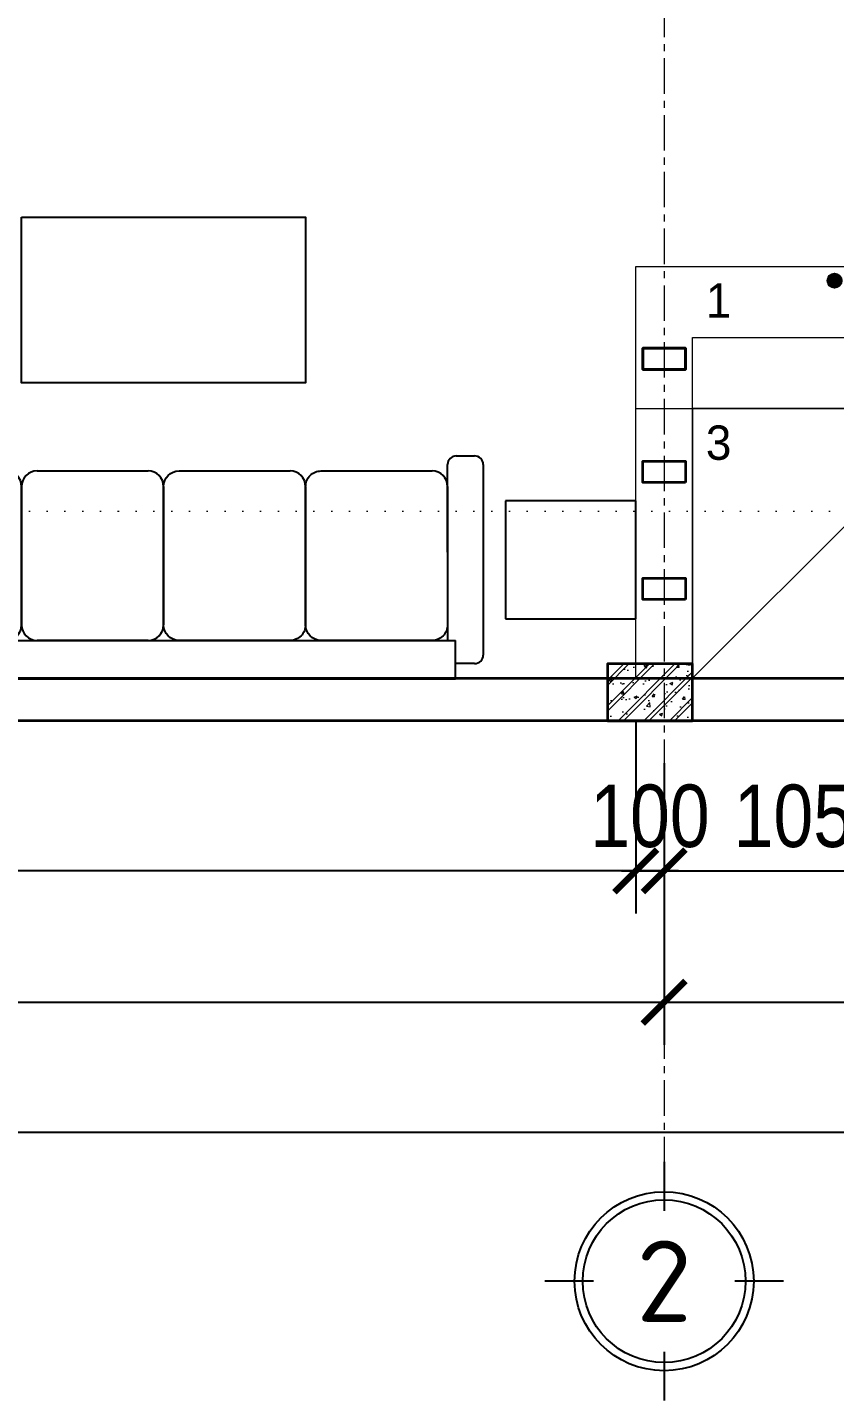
# Model space of a CAD drawing. Header units: inches. Extents: x 236662 to 497023, y -248575 to 81795.
# Drawn here: x 295453 to 298294, y -14188 to -9351 of the extents above; entities that cross this region are included whole.
import ezdxf
from ezdxf.enums import TextEntityAlignment as Align

# ---------------------------------------------------------------- set-up
doc = ezdxf.new("R2010")
doc.units = ezdxf.units.IN
doc.header["$LTSCALE"] = 10
doc.header["$MEASUREMENT"] = 0
for name, pattern in [('CENTER', [2, 1.25, -0.25, 0.25, -0.25]), ('CENTER2', [1.125, 0.75, -0.125, 0.125, -0.125]), ('DOT2', [0.125, 0, -0.125])]:
    doc.linetypes.add(name, pattern=pattern)
for name, color, linetype in [('01. HP_TEXT', 9, 'Continuous'), ('07. HP_KY HIEU', 43, 'Continuous'), ('07. HP_KY HIEU @ 1', 43, 'Continuous'), ('08. HP_DIM', 118, 'Continuous'), ('10. HP_VAT DUNG 1', 144, 'Continuous'), ('TEXT', 2, 'Continuous'), ('truc', 2, 'CENTER2')]:
    doc.layers.add(name, color=color, linetype=linetype)
for name, color, linetype, lineweight in [('02. HP_BE TONG', 1, 'Continuous', 35), ('03. HP_TUONG', 2, 'Continuous', 35), ('05. HP_TRUC', 251, 'CENTER', 5), ('06. HP_THAY 1', 134, 'Continuous', 15), ('06. HP_THAY 2', 147, 'Continuous', 13), ('09_HP_HATCH', 8, 'Continuous', 5), ('GHICHU', 7, 'Continuous', 9)]:
    doc.layers.add(name, color=color, linetype=linetype, lineweight=lineweight)
doc.styles.add('AVO', font='VAVOB.TTF')
doc.styles.add('ISOCP50', font='isocpeur.ttf')
doc.styles.add('text2', font='VHELVCN.TTF')
doc.dimstyles.new('AL-100', dxfattribs={"dimtxt": 220, "dimasz": 150, "dimexe": 150, "dimexo": 150, "dimgap": 80, "dimtad": 1, "dimdec": 0, "dimzin": 9, "dimtxsty": 'text2', "dimblk": 'ARCHTICK', "dimcen": 1, "dimdle": 150, "dimclrd": 256, "dimclre": 256, "dimclrt": 7, "dimadec": 0, "dimazin": 0, "dimtfac": 1, "dimtdec": 0, "dimtix": 1, "dimtmove": 2, "dimatfit": 3, "dimldrblk": 'ARCHTICK', "dimfxl": 1, "dimtolj": 1, "dimtzin": 0, "dimlwd": -1, "dimlwe": -1, "dimarcsym": 0})

# ---------------------------------------------------------------- blocks, each defined once
blk = doc.blocks.new('_ArchTick')
at = {"color": 0, "linetype": 'ByBlock', "const_width": 0.15}
blk.add_lwpolyline([(-0.5, -0.5), (0.5, 0.5)], dxfattribs=at)
blk = doc.blocks.new('*D106')
at = {"layer": '08. HP_DIM', "transparency": 16777216}
for p, q in [((297694.5032326232, -11942.82026636711), (297694.5032326232, -12934.96790117335)), ((301794.5032326232, -11942.82026636711), (301794.5032326232, -12934.96790117335)), ((297544.5032326232, -12784.96790117335), (301944.5032326232, -12784.96790117335))]:
    blk.add_line(p, q, dxfattribs=at)
at = {"layer": 'Defpoints', "color": 0, "transparency": 16777216}
for p in [(297694.5032326232, -11792.82026636711), (301794.5032326232, -11792.82026636711), (301794.5032326232, -12784.96790117335)]:
    blk.add_point(p, dxfattribs=at)
at = {"layer": '08. HP_DIM', "transparency": 16777216, "xscale": 150, "yscale": 150, "zscale": 150, "rotation": 180}
blk.add_blockref('_ArchTick', (297694.5032326232, -12784.96790117335), dxfattribs=at)
at = {"layer": '08. HP_DIM', "transparency": 16777216, "xscale": 150, "yscale": 150, "zscale": 150}
blk.add_blockref('_ArchTick', (301794.5032326232, -12784.96790117335), dxfattribs=at)
at = {"layer": '08. HP_DIM', "color": 7, "transparency": 16777216, "insert": (299744.5032326232, -12592.62123450668), "char_height": 220, "attachment_point": 5, "style": 'text2'}
blk.add_mtext('\\A1;4100', dxfattribs=at)
blk = doc.blocks.new('*D108')
at = {"layer": '08. HP_DIM', "transparency": 16777216}
for p, q in [((292244.5032326232, -11942.82026636711), (292244.5032326232, -13391.91768094918)), ((307244.5032326232, -11942.82026636711), (307244.5032326232, -13391.91768094918)), ((292094.5032326232, -13241.91768094918), (307394.5032326232, -13241.91768094918))]:
    blk.add_line(p, q, dxfattribs=at)
at = {"layer": 'Defpoints', "color": 0, "transparency": 16777216}
for p in [(292244.5032326232, -11792.82026636711), (307244.5032326232, -11792.82026636711), (307244.5032326232, -13241.91768094918)]:
    blk.add_point(p, dxfattribs=at)
at = {"layer": '08. HP_DIM', "transparency": 16777216, "xscale": 150, "yscale": 150, "zscale": 150, "rotation": 180}
blk.add_blockref('_ArchTick', (292244.5032326232, -13241.91768094918), dxfattribs=at)
at = {"layer": '08. HP_DIM', "transparency": 16777216, "xscale": 150, "yscale": 150, "zscale": 150}
blk.add_blockref('_ArchTick', (307244.5032326232, -13241.91768094918), dxfattribs=at)
at = {"layer": '08. HP_DIM', "color": 7, "transparency": 16777216, "insert": (299244.5032326232, -13049.57101428251), "char_height": 220, "attachment_point": 5, "style": 'text2'}
blk.add_mtext('\\A1;15000', dxfattribs=at)
blk = doc.blocks.new('*D113')
at = {"layer": '08. HP_DIM', "transparency": 16777216}
for p, q in [((298744.5032326231, -11742.82026636711), (298744.5032326231, -12471.87763562228)), ((297694.5032326232, -11942.82026636711), (297694.5032326232, -12471.87763562228)), ((297544.5032326232, -12321.87763562228), (298894.5032326231, -12321.87763562228))]:
    blk.add_line(p, q, dxfattribs=at)
at = {"layer": 'Defpoints', "color": 0, "transparency": 16777216}
for p in [(298744.5032326231, -11592.82026636711), (297694.5032326232, -11792.82026636711), (298744.5032326231, -12321.87763562228)]:
    blk.add_point(p, dxfattribs=at)
at = {"layer": '08. HP_DIM', "transparency": 16777216, "xscale": 150, "yscale": 150, "zscale": 150, "rotation": 180}
blk.add_blockref('_ArchTick', (297694.5032326232, -12321.87763562228), dxfattribs=at)
at = {"layer": '08. HP_DIM', "transparency": 16777216, "xscale": 150, "yscale": 150, "zscale": 150}
blk.add_blockref('_ArchTick', (298744.5032326231, -12321.87763562228), dxfattribs=at)
at = {"layer": '08. HP_DIM', "color": 7, "transparency": 16777216, "insert": (298219.5032326232, -12129.53096895561), "char_height": 220, "attachment_point": 5, "style": 'text2'}
blk.add_mtext('\\A1;1050', dxfattribs=at)
blk = doc.blocks.new('grid test1')
at = {"ltscale": 20}
for p, q in [((-7.275957614183426e-12, 440.0000000133296), (-7.275957614183426e-12, 260)), ((-260.0000000000073, 0), (-440.0000000133296, 0)), ((440.0000000133223, 0), (259.9999999999927, 0)), ((-7.275957614183426e-12, -260), (-7.275957614183426e-12, -440.0000000133223))]:
    blk.add_line(p, q, dxfattribs=at)
at = {"color": 251, "ltscale": 20, "true_color": 0x636466}
for radius in [330, 300]:
    blk.add_circle((-7.275957614183426e-12, 0), radius, dxfattribs=at)
at = {"layer": '01. HP_TEXT', "color": 2, "ltscale": 20, "true_color": 0xf1eb1f, "style": 'ISOCP50'}
blk.add_attdef('GRID', text='', height=300, dxfattribs=at).set_placement((-36.88435230051255, 0.310871269350173), align=Align.MIDDLE_CENTER)
blk = doc.blocks.new('zcsadsdasd3')
at = {"layer": '05. HP_TRUC', "ltscale": 10}
for p, q in [((-9550, 4933.409762228832), (-9550, -1554.212249578624)), ((-15929.59508882673, -7.275957614183426e-12), (1239.071195264813, 0))]:
    blk.add_line(p, q, dxfattribs=at)
at = {"layer": '07. HP_KY HIEU @ 1', "ltscale": 20}
ref = blk.add_blockref('grid test1', (-9550, -1974.632249660201), dxfattribs=dict(at, xscale=0.9555000001564621, yscale=0.9555000001564621, zscale=0.9555000001564621))
ref.add_attrib('GRID', '2', dxfattribs={"layer": 'TEXT', "ltscale": 20, "height": 286.65, "style": 'ISOCP50'}).set_placement((-9550, -1974.632249660201), align=Align.MIDDLE_CENTER)
blk = doc.blocks.new('*D285')
at = {"layer": '08. HP_DIM', "transparency": 16777216}
for p, q in [((297594.5033622506, -11792.82026636711), (297594.5033622506, -12471.87763562228)), ((297694.5032326232, -11942.82026636711), (297694.5032326232, -12471.87763562228)), ((297594.5033622506, -12321.87763562228), (297444.5033622506, -12321.87763562228)), ((297694.5032326232, -12321.87763562228), (297594.5033622506, -12321.87763562228)), ((297694.5032326232, -12321.87763562228), (297844.5032326232, -12321.87763562228))]:
    blk.add_line(p, q, dxfattribs=at)
at = {"layer": 'Defpoints', "color": 0, "transparency": 16777216}
for p in [(297594.5033622506, -11642.82026636711, 6.307693845551875), (297694.5032326232, -11792.82026636711, 6.307693845551875), (297594.5033622506, -12321.87763562228)]:
    blk.add_point(p, dxfattribs=at)
at = {"layer": '08. HP_DIM', "transparency": 16777216, "xscale": 150, "yscale": 150, "zscale": 150}
blk.add_blockref('_ArchTick', (297594.5033622506, -12321.87763562228), dxfattribs=at)
at = {"layer": '08. HP_DIM', "transparency": 16777216, "xscale": 150, "yscale": 150, "zscale": 150, "rotation": 180}
blk.add_blockref('_ArchTick', (297694.5032326232, -12321.87763562228), dxfattribs=at)
at = {"layer": '08. HP_DIM', "color": 7, "transparency": 16777216, "insert": (297644.5032974369, -12129.53096895561), "char_height": 220, "attachment_point": 5, "style": 'text2'}
blk.add_mtext('\\A1;100', dxfattribs=at)
blk = doc.blocks.new('*D286')
at = {"layer": '08. HP_DIM', "transparency": 16777216}
for p, q in [((292544.5032326232, -11742.82026636711), (292544.5032326232, -12471.87763562228)), ((297594.5033622506, -11792.82026636711), (297594.5033622506, -12471.87763562228)), ((297744.5033622506, -12321.87763562228), (292394.5032326232, -12321.87763562228))]:
    blk.add_line(p, q, dxfattribs=at)
at = {"layer": 'Defpoints', "color": 0, "transparency": 16777216}
for p in [(292544.5032326232, -11592.82026636711, 6.307693845551875), (297594.5033622506, -11642.82026636711, 6.307693845551875), (292544.5032326232, -12321.87763562228)]:
    blk.add_point(p, dxfattribs=at)
at = {"layer": '08. HP_DIM', "transparency": 16777216, "xscale": 150, "yscale": 150, "zscale": 150, "rotation": 180}
blk.add_blockref('_ArchTick', (292544.5032326232, -12321.87763562228), dxfattribs=at)
at = {"layer": '08. HP_DIM', "transparency": 16777216, "xscale": 150, "yscale": 150, "zscale": 150}
blk.add_blockref('_ArchTick', (297594.5033622506, -12321.87763562228), dxfattribs=at)
at = {"layer": '08. HP_DIM', "color": 7, "transparency": 16777216, "insert": (295069.5032974369, -12129.53096895561), "char_height": 220, "attachment_point": 5, "style": 'text2'}
blk.add_mtext('\\A1;5050', dxfattribs=at)
blk = doc.blocks.new('ádasdzz')
at = {"layer": 'truc', "color": 2, "linetype": 'DOT2', "lineweight": 5, "ltscale": 50}
blk.add_lwpolyline([(450.4282605358167, -644.39876432452), (6833.817897205648, -644.39876432452), (6833.817897205648, -2300.176163937809), (21309.64613677532, -2300.176163937809)], dxfattribs=at)
blk = doc.blocks.new('*D1343')
at = {"layer": '08. HP_DIM', "transparency": 16777216}
for p, q in [((-15000, -3755.884274051088), (-15000, -4742.147634806228)), ((-9550, -3755.884274051088), (-9550, -4742.147634806228)), ((-15150, -4592.147634806228), (-9400, -4592.147634806228))]:
    blk.add_line(p, q, dxfattribs=at)
at = {"layer": 'Defpoints', "color": 0, "transparency": 16777216}
for p in [(-15000, -3605.884274051088), (-9550, -3605.884274051088), (-9550, -4592.147634806228)]:
    blk.add_point(p, dxfattribs=at)
at = {"layer": '08. HP_DIM', "transparency": 16777216, "xscale": 150, "yscale": 150, "zscale": 150, "rotation": 180}
blk.add_blockref('_ArchTick', (-15000, -4592.147634806228), dxfattribs=at)
at = {"layer": '08. HP_DIM', "transparency": 16777216, "xscale": 150, "yscale": 150, "zscale": 150}
blk.add_blockref('_ArchTick', (-9550, -4592.147634806228), dxfattribs=at)
at = {"layer": '08. HP_DIM', "color": 7, "transparency": 16777216, "insert": (-12275, -4402.147634806228), "char_height": 220, "attachment_point": 5, "style": 'text2'}
blk.add_mtext('\\A1;5450', dxfattribs=at)
blk = doc.blocks.new('*D1344')
at = {"layer": '08. HP_DIM', "transparency": 16777216}
for p, q in [((-9550, -3750), (-9550, -4742.147634806228)), ((-5450, -3750), (-5450, -4742.147634806228)), ((-9700, -4592.147634806228), (-5300, -4592.147634806228))]:
    blk.add_line(p, q, dxfattribs=at)
at = {"layer": 'Defpoints', "color": 0, "transparency": 16777216}
for p in [(-9550, -3600), (-5450, -3600), (-5450, -4592.147634806228)]:
    blk.add_point(p, dxfattribs=at)
at = {"layer": '08. HP_DIM', "transparency": 16777216, "xscale": 150, "yscale": 150, "zscale": 150, "rotation": 180}
blk.add_blockref('_ArchTick', (-9550, -4592.147634806228), dxfattribs=at)
at = {"layer": '08. HP_DIM', "transparency": 16777216, "xscale": 150, "yscale": 150, "zscale": 150}
blk.add_blockref('_ArchTick', (-5450, -4592.147634806228), dxfattribs=at)
at = {"layer": '08. HP_DIM', "color": 7, "transparency": 16777216, "insert": (-7500, -4402.147634806228), "char_height": 220, "attachment_point": 5, "style": 'text2'}
blk.add_mtext('\\A1;4100', dxfattribs=at)
blk = doc.blocks.new('*D1346')
at = {"layer": '08. HP_DIM', "transparency": 16777216}
for p, q in [((-15000, -3750), (-15000, -5199.097414582066)), ((-9.184850993605149e-15, -3750), (-9.791647651463673e-14, -5199.097414582066)), ((-15150, -5049.097414582066), (149.9999999999999, -5049.097414582066))]:
    blk.add_line(p, q, dxfattribs=at)
at = {"layer": 'Defpoints', "color": 0, "transparency": 16777216}
for p in [(-15000, -3600), (0, -3600), (-8.873162552103158e-14, -5049.097414582066)]:
    blk.add_point(p, dxfattribs=at)
at = {"layer": '08. HP_DIM', "transparency": 16777216, "xscale": 150, "yscale": 150, "zscale": 150, "rotation": 180}
blk.add_blockref('_ArchTick', (-15000, -5049.097414582066), dxfattribs=at)
at = {"layer": '08. HP_DIM', "transparency": 16777216, "xscale": 150, "yscale": 150, "zscale": 150}
blk.add_blockref('_ArchTick', (-8.873162552103158e-14, -5049.097414582066), dxfattribs=at)
at = {"layer": '08. HP_DIM', "color": 7, "transparency": 16777216, "insert": (-8000, -4856.750747915416), "char_height": 220, "attachment_point": 5, "style": 'text2'}
blk.add_mtext('\\A1;15000', dxfattribs=at)
blk = doc.blocks.new('COT')
at = {"layer": '09_HP_HATCH'}
h = blk.add_hatch(dxfattribs=at)
h.set_pattern_fill('CHAU-01', color=256, scale=15, pattern_type=2)
h.set_pattern_definition([(49.99999999999999, (-55276.96531282458, -37444.20155818248), (107.589027390113, -9.412820247389266), [11.25, -123.75]), (355, (-55276.96531282458, -37444.20155818248), (-20.81270004195, 112.8288200550018), [9, -99]), (100.4514, (-55267.99956082459, -37444.98595918248), (86.77640725710323, 103.415931309143), [9.5610285, -105.1713168]), (46.18420000000001, (-55276.96531282458, -37414.20155818248), (160.0861572938467, -24.82785214935271), [16.875, -185.625]), (96.6356, (-55263.62480107458, -37416.27055423248), (140.1994058323055, 146.1176806350663), [14.3415432, -157.75695]), (351.1842, (-55276.96531282458, -37414.20155818248), (140.1992917700441, 146.1177901387987), [13.5, -148.5]), (21, (-55261.96531282458, -37421.70155818248), (89.53605781776925, -60.39283359980082), [11.25, -123.75]), (326.0000000000001, (-55261.96531282458, -37421.70155818248), (36.49729978823726, 108.772506757028), [9, -99]), (71.4514, (-55254.50397787458, -37426.73429908248), (126.0333942872235, 48.37957450649286), [9.5610285, -105.1713168]), (37.50000000000001, (-55276.96531282458, -37444.20155818248), (1.8239782975936, 49.93407807469672), [0, -97.8, 0, -100.5, 0, -99.375]), (7.499999999999999, (-55276.96531282458, -37444.20155818248), (39.46043061632229, 59.16175678235403), [0, -57.3, 0, -95.55, 0, -37.875]), (327.5, (-55310.41531282458, -37444.20155818248), (80.07336542586135, -3.383230760156963), [0, -37.5, 0, -117, 0, -155.25]), (317.5, (-55325.41531282458, -37444.20155818248), (87.47792540135794, 15.01574734984766), [0, -48.75, 0, -77.69999999999999, 0, -110.25]), (45, (-55276.96531282458, -37444.20155818248), (-45.07805730064241, 45.07805730064241), []), (45, (-55276.96531282458, -37425.82655818248), (-45.07805730064241, 45.07805730064241), [])])
h.paths.add_polyline_path([(0, -200), (300, -200), (300, 0), (0, 0)])
at = {"layer": '02. HP_BE TONG'}
blk.add_lwpolyline([(0, -200), (300, -200), (300, 0), (0, 0)], close=True, dxfattribs=at)
blk = doc.blocks.new('ádasdwdczxzc')
at = {"layer": '03. HP_TUONG'}
blk.add_blockref('COT', (-9750, 199.9999999999927), dxfattribs=at)
blk = doc.blocks.new('A$C53FC2B72')
for p, q in [((211.8025096878409, 2975.201661383733), (628.3534677550197, 2975.201661383733)), ((211.8025096878409, 2516.995607512072), (211.8025096878409, 2975.201661383733)), ((628.3534677550197, 2975.201661383733), (628.3534677550197, 2516.995607512072)), ((1013.970330432057, 2994.583477698267), (1654.02189373225, 2994.583477698267)), ((959.2980171814562, 2552.286104444414), (959.2980171814562, 2939.911164451391)), ((1708.694206982851, 2939.911164451391), (1708.694206982851, 2552.286104444414)), ((628.3534677550197, 2516.995607512072), (211.8025096878409, 2516.995607512072)), ((1654.02189373225, 2497.613791197538), (1013.970330432057, 2497.613791197538)), ((757.3791373819113, 2437.649258002639), (86.58684102445841, 2437.649258002639)), ((56.21333366632462, 2407.27575064078), (56.21333366632462, 2342.303416892886)), ((787.7526447400451, 2341.558817986399), (787.7526447400451, 2407.27575064078)), ((136.021016612649, 2342.303416892886), (-0.0001327693462371826, 2342.303416892886)), ((-0.0001327693462371826, 2342.303416892886), (0.2929247501118653, 285.2653135471046)), ((136.021016612649, 2342.303416892886), (136.3140741321071, 285.2653135471046)), ((136.021016612649, 2312.778755296022), (757.3791373819113, 2312.778755296022)), ((190.7320487946272, 2312.778955698013), (678.3571088016033, 2312.778955698013)), ((136.0597355440259, 1867.451268944889), (136.0597355440259, 2258.106642451137)), ((733.029422044754, 2258.106642451137), (733.029422044754, 1867.451268944889)), ((190.7320487946272, 1812.778955698013), (678.3571088016033, 1812.778955698013)), ((678.3571088016033, 1812.778955698013), (190.7320487946272, 1812.778955698013)), ((136.0597355440259, 1367.451268944889), (136.0597355440259, 1758.106642451137)), ((733.029422044754, 1758.106642451137), (733.029422044754, 1367.451268944889)), ((190.7320487946272, 1312.778955698013), (678.3571088016033, 1312.778955698013)), ((678.3571088016033, 1312.778955698013), (190.7320487946272, 1312.778955698013)), ((733.0294220447316, 1258.244807961757), (733.0294220447316, 867.5894344555095)), ((678.3571088015809, 812.9171212086335), (190.7320487946048, 812.9171212086335)), ((733.029422044754, 758.1066424511373), (733.029422044754, 367.4512689448893)), ((136.1231111809611, 312.4489345178008), (755.474136903882, 312.832645855844)), ((678.3571088016033, 312.7789556980133), (190.7320487946272, 312.7789556980133)), ((0.2929247501118653, 285.2653135471046), (136.3140741321071, 285.2653135471046)), ((54.30833318829536, 217.7936740480363), (54.30833318829536, 285.2653135471046)), ((785.8668631315231, 283.6171864941716), (785.8476442620158, 217.7936740480363)), ((755.474136903882, 187.4201666899025), (84.68184054642916, 187.4201666899025)), ((628.3534677550197, 108.5623038839549), (211.8025096878409, 108.5623038839549)), ((211.8025096878409, 108.5623038839549), (211.8025096878409, -349.6437499877065)), ((628.3534677550197, -349.6437499877065), (628.3534677550197, 108.5623038839549)), ((211.8025096878409, -349.6437499877065), (628.3534677550197, -349.6437499877065))]:
    blk.add_line(p, q)
blk.add_lwpolyline([(1626.519801042974, 1812.640105377883), (1626.519801042974, 812.9178060181439), (1043.348459750414, 812.9178060181439), (1043.348459750414, 1812.640105377883)], close=True)
for points in [[(190.7320487946048, 812.9171212091937, -0.414213562373095), (136.059735548289, 867.5894344555095), (136.0597355483109, 1258.244807961757, -0.414213562373095), (190.7320487946048, 1312.917121208051), (678.3571088015809, 1312.917121208073, -0.414213562373095), (733.0294220478967, 1258.244807961757)], [(190.7320487946272, 312.7789556985736, -0.414213562373095), (136.0597355483114, 367.4512689448893), (136.0597355483333, 758.1066424511373, -0.414213562373095), (190.7320487946272, 812.7789556974312), (678.3571088016033, 812.7789556974531, -0.414213562373095), (733.0294220479191, 758.1066424511373)]]:
    blk.add_lwpolyline(points, format="xyb")
for centre, radius, start, end in [((86.58684102445841, 2407.27575064078), 30.37350735905784, 90, 180), ((757.3791373819113, 2407.27575064078), 30.37350735906512, 0, 90), ((757.3791373819113, 2343.152262654155), 30.37350735904329, 270, 0), ((190.7320487946272, 2258.106642451137), 54.67231324629392, 90, 180), ((678.3571088016033, 2258.106642451137), 54.6723132463012, 0, 90), ((190.7320487946272, 1867.451268944889), 54.6723132463012, 180, 270), ((678.3571088016033, 1867.451268944889), 54.67231324629392, 270, 0), ((190.7320487946272, 1758.106642451137), 54.67231324629392, 90, 180), ((678.3571088016033, 1758.106642451137), 54.6723132463012, 0, 90), ((190.7320487946272, 1367.451268944889), 54.67231324631575, 180, 270), ((678.3571088016033, 1367.451268944889), 54.67231324629392, 270, 0), ((678.3571088015809, 867.5894344555095), 54.67231324629392, 270, 0), ((678.3571088016033, 367.4512689448893), 54.67231324629392, 270, 0), ((755.474136903882, 282.4591384977102), 30.37350735905056, 0, 90), ((84.68184054642916, 217.7936740480363), 30.37350735906512, 180, 270), ((755.474136903882, 217.7936740480363), 30.37350735906512, 270, 0)]:
    blk.add_arc(centre, radius, start, end)
at = {"extrusion": (0, 0, -1)}
for centre, major_axis, start_param, end_param in [((1013.970330432057, 2939.911164451391), (-38.65916343964637, 38.65916343964637), 5.497787143723693, 7.068583470635479), ((1654.02189373225, 2939.911164451391), (38.65916343964635, 38.65916343964636), -0.7853981634558926, 0.7853981634558926), ((1013.970330432057, 2552.286104444414), (38.65916343964635, 38.65916343964636), 2.3561944901339, 3.926990817045686), ((1654.02189373225, 2552.286104444414), (-38.65916343964637, 38.65916343964637), 2.3561944901339, 3.926990817045686)]:
    blk.add_ellipse(centre, major_axis=major_axis, ratio=0.9999999998831113, start_param=start_param, end_param=end_param, dxfattribs=at)
blk = doc.blocks.new('NOITHATTANG1')
at = {"layer": '10. HP_VAT DUNG 1', "rotation": 90}
blk.add_blockref('A$C53FC2B72', (-9999.643586597173, 146.6631050493452), dxfattribs=at)
blk = doc.blocks.new('mb tang 1')
at = {"layer": '07. HP_KY HIEU'}
h = blk.add_hatch(color=256, dxfattribs=at)
h.dxf.hatch_style = 1
edge = h.paths.add_edge_path()
edge.add_arc((-8950.000000000116, -2050), 25, 0, 360)
at = {"layer": '03. HP_TUONG'}
for points in [[(-15000, -550), (-15000, 0), (0, 0), (0, -3600), (-15000, -3600), (-15000, -3050)], [(-14700, -3050), (-14700, -3450), (-150, -3450), (-150, -150), (-14700, -150), (-14700, -550)]]:
    blk.add_lwpolyline(points, dxfattribs=at)
for points in [[(-9474.999921683571, -2287.499994598882), (-9624.999921683571, -2287.499994598882), (-9624.999921683571, -2362.499994598882), (-9474.999921683571, -2362.499994598882)], [(-9474.999921683571, -2362.499994598882), (-9624.999921683571, -2362.499994598882), (-9624.999921683571, -2287.499994598882), (-9474.999921683571, -2287.499994598882)], [(-9474.999921683688, -2761.051519428496), (-9624.999921683688, -2761.051519428496), (-9624.999921683688, -2686.051519428496), (-9474.999921683688, -2686.051519428496)], [(-9474.999921683688, -3172.702863744926), (-9624.999921683688, -3172.702863744926), (-9624.999921683688, -3097.702863744926), (-9474.999921683688, -3097.702863744926)]]:
    blk.add_lwpolyline(points, close=True, dxfattribs=at)
at = {"layer": '06. HP_THAY 1'}
blk.add_lwpolyline([(-9649.999805558939, -2500), (-9449.999935186352, -2500), (-9450, -3450), (-9649.999870372587, -3450)], close=True, dxfattribs=at)
at = {"layer": '06. HP_THAY 2'}
blk.add_line((-8500.000000000116, -2500), (-9449.999995949154, -3450), dxfattribs=at)
for points in [[(-9649.999805558939, -2500), (-9649.999830971705, -2000.000008457602), (-8174.999995949154, -2000), (-8174.999995949154, -2500)], [(-8500.000000000058, -2500), (-9449.999995949154, -2500), (-9449.999995949154, -2250), (-8500.000000000175, -2250.000000000029), (-8500.000000000175, -2500.000000000029)]]:
    blk.add_lwpolyline(points, dxfattribs=at)
blk.add_lwpolyline([(-9449.999995949154, -3450), (-9449.999995949154, -2500), (-8500.000000000116, -2500), (-8500.000000000116, -3450)], close=True, dxfattribs=at)
at = {"layer": '07. HP_KY HIEU'}
blk.add_circle((-8950.000000000116, -2050), 25, dxfattribs=at)
at = {"layer": '08. HP_DIM'}
blk.add_blockref('ádasdwdczxzc', (0, -3600), dxfattribs=at)
at = {"layer": 'GHICHU', "color": 0, "linetype": 'Continuous', "style": 'AVO'}
for s, p in [('1', (-9403.199912461045, -2180.229783056129)), ('3', (-9403.199912460928, -2681.041528442496))]:
    blk.add_text(s, height=121, dxfattribs=at).set_placement(p)
at = {"layer": '08. HP_DIM'}
dim = blk.add_linear_dim(base=(-8.873162552103158e-14, -5049.097414582066), p1=(-15000, -3600), p2=(0, -3600), dimstyle='AL-100', dxfattribs=at)
dim.commit()
dim.dimension.update_dxf_attribs({"geometry": '*D1346', "text_midpoint": (-8000, -4856.750747915416), "dimtype": 160})
for base, p1, p2, picture, middle in [((-9550, -4592.147634806228), (-15000, -3605.884274051088), (-9550, -3605.884274051088), '*D1343', (-12275, -4402.147634806228)), ((-5450, -4592.147634806228), (-9550, -3600), (-5450, -3600), '*D1344', (-7500, -4402.147634806228))]:
    dim = blk.add_linear_dim(base=base, p1=p1, p2=p2, dimstyle='AL-100', dxfattribs=at)
    dim.commit()
    dim.dimension.update_dxf_attribs({"geometry": picture, "text_midpoint": middle})

msp = doc.modelspace()

# ---------------------------------------------------------------- block references
msp.add_blockref('mb tang 1', (307244.5032326232, -8192.82026636711, 6.307693845551875))
at = {"layer": '07. HP_KY HIEU'}
msp.add_blockref('ádasdzz', (288438.1026858473, -8754.901033356095), dxfattribs=at)
at = {"layer": '08. HP_DIM'}
msp.add_blockref('zcsadsdasd3', (307244.5032326232, -11792.8202663671, 6.307693845551875), dxfattribs=at)

# ---------------------------------------------------------------- dimensions: what is measured, and where the dimension line sits
for base, p1, p2, picture, middle in [((292544.5032326232, -12321.87763562228), (297594.5033622506, -11642.82026636711, 6.307693845551875), (292544.5032326232, -11592.82026636711, 6.307693845551875), '*D286', (295069.5032974369, -12129.53096895561)), ((298744.5032326231, -12321.87763562228, 6.307693845551875), (297694.5032326232, -11792.82026636711, 6.307693845551875), (298744.5032326231, -11592.82026636711, 6.307693845551875), '*D113', (298219.5032326232, -12129.53096895561, 6.307693845551875)), ((297594.5033622506, -12321.87763562228), (297694.5032326232, -11792.82026636711, 6.307693845551875), (297594.5033622506, -11642.82026636711, 6.307693845551875), '*D285', (297644.5032974369, -12129.53096895561)), ((301794.5032326232, -12784.96790117335, 6.307693845551875), (297694.5032326232, -11792.82026636711, 6.307693845551875), (301794.5032326232, -11792.82026636711, 6.307693845551875), '*D106', (299744.5032326232, -12592.62123450668, 6.307693845551875))]:
    dim = msp.add_linear_dim(base=base, p1=p1, p2=p2, dimstyle='AL-100', dxfattribs=at)
    dim.commit()
    dim.dimension.update_dxf_attribs({"geometry": picture, "text_midpoint": middle})
dim = msp.add_linear_dim(base=(307244.5032326232, -13241.91768094918, 6.307693845551875), p1=(292244.5032326232, -11792.82026636711, 6.307693845551875), p2=(307244.5032326232, -11792.82026636711, 6.307693845551875), dimstyle='AL-100', dxfattribs=at)
dim.commit()
dim.dimension.update_dxf_attribs({"geometry": '*D108', "text_midpoint": (299244.5032326232, -13049.57101428251, 6.307693845551875), "dimtype": 160})

# ---------------------------------------------------------------- next in the draw order: block references
msp.add_blockref('NOITHATTANG1', (307244.5032326232, -11792.82026636711, 6.307693845551875), dxfattribs=at)

doc.saveas('drawing.dxf')
